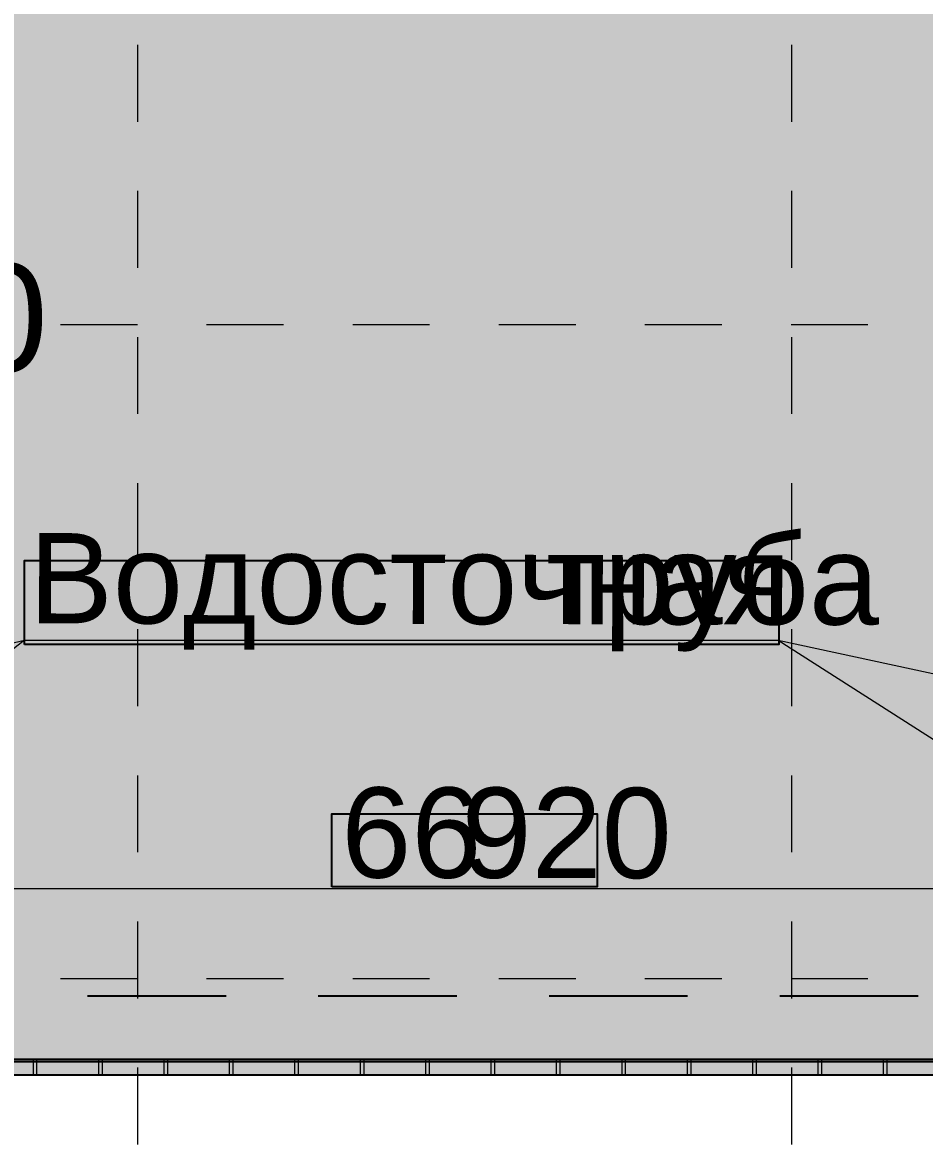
# Model space of a CAD drawing. Extents: x 8 to 21351, y 0 to 420.
# Drawn here: x 20620.3 to 20661.7, y 134.9 to 186.4 of the extents above; entities that cross this region are included whole.
import ezdxf

# ---------------------------------------------------------------- set-up
doc = ezdxf.new("R2010")
doc.units = 0
doc.styles.add('TEYPDFCAD_TEXT', font='arial.ttf')

msp = doc.modelspace()

# ---------------------------------------------------------------- hatches: boundary and pattern name
at = {"true_color": 0x7f7f7f}
msp.add_hatch(color=0, dxfattribs=at).paths.add_polyline_path([(20473.267, 138.73), (20473.267, 187.53), (20807.867, 187.53), (20807.867, 138.73)])
at = {"true_color": 0xffffff}
for points in [[(20620.379, 157.867), (20620.379, 161.715), (20654.986, 161.715), (20654.986, 157.867)], [(20634.487, 146.75), (20634.487, 150.1), (20646.647, 150.1), (20646.647, 146.75)], [(20807.867, 138.131), (20807.867, 138.831), (20473.267, 138.831), (20473.267, 138.131)]]:
    msp.add_hatch(color=0, dxfattribs=at).paths.add_polyline_path(points)

# ---------------------------------------------------------------- linework, layer by layer
at = {"color": 7, "lineweight": 15}
for p, q in [((20625.569, 185.376), (20625.569, 181.848)), ((20655.569, 185.376), (20655.569, 181.848)), ((20625.569, 178.673), (20625.569, 175.146)), ((20655.569, 178.673), (20655.569, 175.146)), ((20625.56, 172.53), (20622.032, 172.53)), ((20632.263, 172.53), (20628.735, 172.53)), ((20638.966, 172.53), (20635.438, 172.53)), ((20645.668, 172.53), (20642.141, 172.53)), ((20652.371, 172.53), (20648.843, 172.53)), ((20659.074, 172.53), (20655.546, 172.53)), ((20625.569, 171.971), (20625.569, 168.443)), ((20655.569, 171.971), (20655.569, 168.443)), ((20625.569, 165.268), (20625.569, 161.74)), ((20655.569, 165.268), (20655.569, 161.74)), ((20625.569, 158.565), (20625.569, 155.037)), ((20655.569, 158.565), (20655.569, 155.037)), ((20625.569, 151.862), (20625.569, 148.334)), ((20655.569, 151.862), (20655.569, 148.334)), ((20473.267, 146.675), (20807.867, 146.675)), ((20625.569, 145.159), (20625.569, 141.632)), ((20655.569, 145.159), (20655.569, 141.632)), ((20625.56, 142.53), (20622.032, 142.53)), ((20632.263, 142.53), (20628.735, 142.53)), ((20638.966, 142.53), (20635.438, 142.53)), ((20645.668, 142.53), (20642.141, 142.53)), ((20652.371, 142.53), (20648.843, 142.53)), ((20659.074, 142.53), (20655.546, 142.53)), ((20473.267, 138.831), (20807.867, 138.831)), ((20807.867, 138.73), (20473.267, 138.73)), ((20620.792, 138.121), (20620.792, 138.841)), ((20620.792, 138.841), (20620.942, 138.841)), ((20620.942, 138.841), (20620.942, 138.121)), ((20623.792, 138.121), (20623.792, 138.841)), ((20623.792, 138.841), (20623.942, 138.841)), ((20623.942, 138.841), (20623.942, 138.121)), ((20626.792, 138.121), (20626.792, 138.841)), ((20626.792, 138.841), (20626.942, 138.841)), ((20626.942, 138.841), (20626.942, 138.121)), ((20629.792, 138.121), (20629.792, 138.841)), ((20629.792, 138.841), (20629.942, 138.841)), ((20629.942, 138.841), (20629.942, 138.121)), ((20632.792, 138.121), (20632.792, 138.841)), ((20632.792, 138.841), (20632.942, 138.841)), ((20632.942, 138.841), (20632.942, 138.121)), ((20635.792, 138.121), (20635.792, 138.841)), ((20635.792, 138.841), (20635.942, 138.841)), ((20635.942, 138.841), (20635.942, 138.121)), ((20638.792, 138.121), (20638.792, 138.841)), ((20638.792, 138.841), (20638.942, 138.841)), ((20638.942, 138.841), (20638.942, 138.121)), ((20641.792, 138.121), (20641.792, 138.841)), ((20641.792, 138.841), (20641.942, 138.841)), ((20641.942, 138.841), (20641.942, 138.121)), ((20644.792, 138.121), (20644.792, 138.841)), ((20644.792, 138.841), (20644.942, 138.841)), ((20644.942, 138.841), (20644.942, 138.121)), ((20647.792, 138.121), (20647.792, 138.841)), ((20647.792, 138.841), (20647.942, 138.841)), ((20647.942, 138.841), (20647.942, 138.121)), ((20650.792, 138.121), (20650.792, 138.841)), ((20650.792, 138.841), (20650.942, 138.841)), ((20650.942, 138.841), (20650.942, 138.121)), ((20653.792, 138.121), (20653.792, 138.841)), ((20653.792, 138.841), (20653.942, 138.841)), ((20653.942, 138.841), (20653.942, 138.121)), ((20656.792, 138.121), (20656.792, 138.841)), ((20656.792, 138.841), (20656.942, 138.841)), ((20656.942, 138.841), (20656.942, 138.121)), ((20659.792, 138.121), (20659.792, 138.841)), ((20659.792, 138.841), (20659.942, 138.841)), ((20659.942, 138.841), (20659.942, 138.121)), ((20807.867, 138.131), (20473.267, 138.131)), ((20620.942, 138.121), (20620.792, 138.121)), ((20623.942, 138.121), (20623.792, 138.121)), ((20625.569, 138.457), (20625.569, 134.929)), ((20626.942, 138.121), (20626.792, 138.121)), ((20629.942, 138.121), (20629.792, 138.121)), ((20632.942, 138.121), (20632.792, 138.121)), ((20635.942, 138.121), (20635.792, 138.121)), ((20638.942, 138.121), (20638.792, 138.121)), ((20641.942, 138.121), (20641.792, 138.121)), ((20644.942, 138.121), (20644.792, 138.121)), ((20647.942, 138.121), (20647.792, 138.121)), ((20650.942, 138.121), (20650.792, 138.121)), ((20653.942, 138.121), (20653.792, 138.121)), ((20655.569, 138.457), (20655.569, 134.929)), ((20656.942, 138.121), (20656.792, 138.121)), ((20659.942, 138.121), (20659.792, 138.121))]:
    msp.add_line(p, q, dxfattribs=at)
at = {"color": 0, "lineweight": 9, "true_color": 0xff5e5e}
for p, q in [((20536.056, 138.594), (20620.379, 158.067)), ((20620.379, 158.067), (20595.962, 138.79)), ((20620.379, 158.067), (20654.986, 158.067)), ((20654.948, 158.072), (20745.08, 138.586)), ((20654.948, 158.072), (20685.148, 138.75))]:
    msp.add_line(p, q, dxfattribs=at)
at = {"color": 0, "lineweight": 25, "true_color": 0xbfbf00}
for p, q in [((20629.628, 141.729), (20623.278, 141.729)), ((20640.211, 141.729), (20633.861, 141.729)), ((20650.794, 141.729), (20644.444, 141.729)), ((20661.378, 141.729), (20655.028, 141.729))]:
    msp.add_line(p, q, dxfattribs=at)
at = {"color": 0, "true_color": 0x7f7f7f}
msp.add_lwpolyline([(20473.267, 138.73), (20473.267, 187.53), (20807.867, 187.53), (20807.867, 138.73)], close=True, dxfattribs=at)
at = {"color": 0, "true_color": 0xffffff}
for points in [[(20620.379, 157.867), (20620.379, 161.715), (20654.986, 161.715), (20654.986, 157.867)], [(20634.487, 146.75), (20634.487, 150.1), (20646.647, 150.1), (20646.647, 146.75)], [(20807.867, 138.131), (20807.867, 138.831), (20473.267, 138.831), (20473.267, 138.131)]]:
    msp.add_lwpolyline(points, close=True, dxfattribs=at)

# ---------------------------------------------------------------- texts
at = {"color": 0, "true_color": 0xff5e5e, "style": 'TEYPDFCAD_TEXT'}
msp.add_text('12,00', height=4.9671, dxfattribs=at).set_placement((20604.102, 170.382))
for s, height, p in [('труба', 4.1381, (20644.304, 158.802)), ('Водосточная', 4.13808, (20620.579, 158.842))]:
    msp.add_text(s, height=height, rotation=-0.0974, dxfattribs=at).set_placement(p)
at = {"color": 7, "style": 'TEYPDFCAD_TEXT'}
for s, p in [('66', (20634.912, 147.175)), ('920', (20640.428, 147.165))]:
    msp.add_text(s, height=4.1381, rotation=-0.0974, dxfattribs=at).set_placement(p)

doc.saveas('drawing.dxf')
